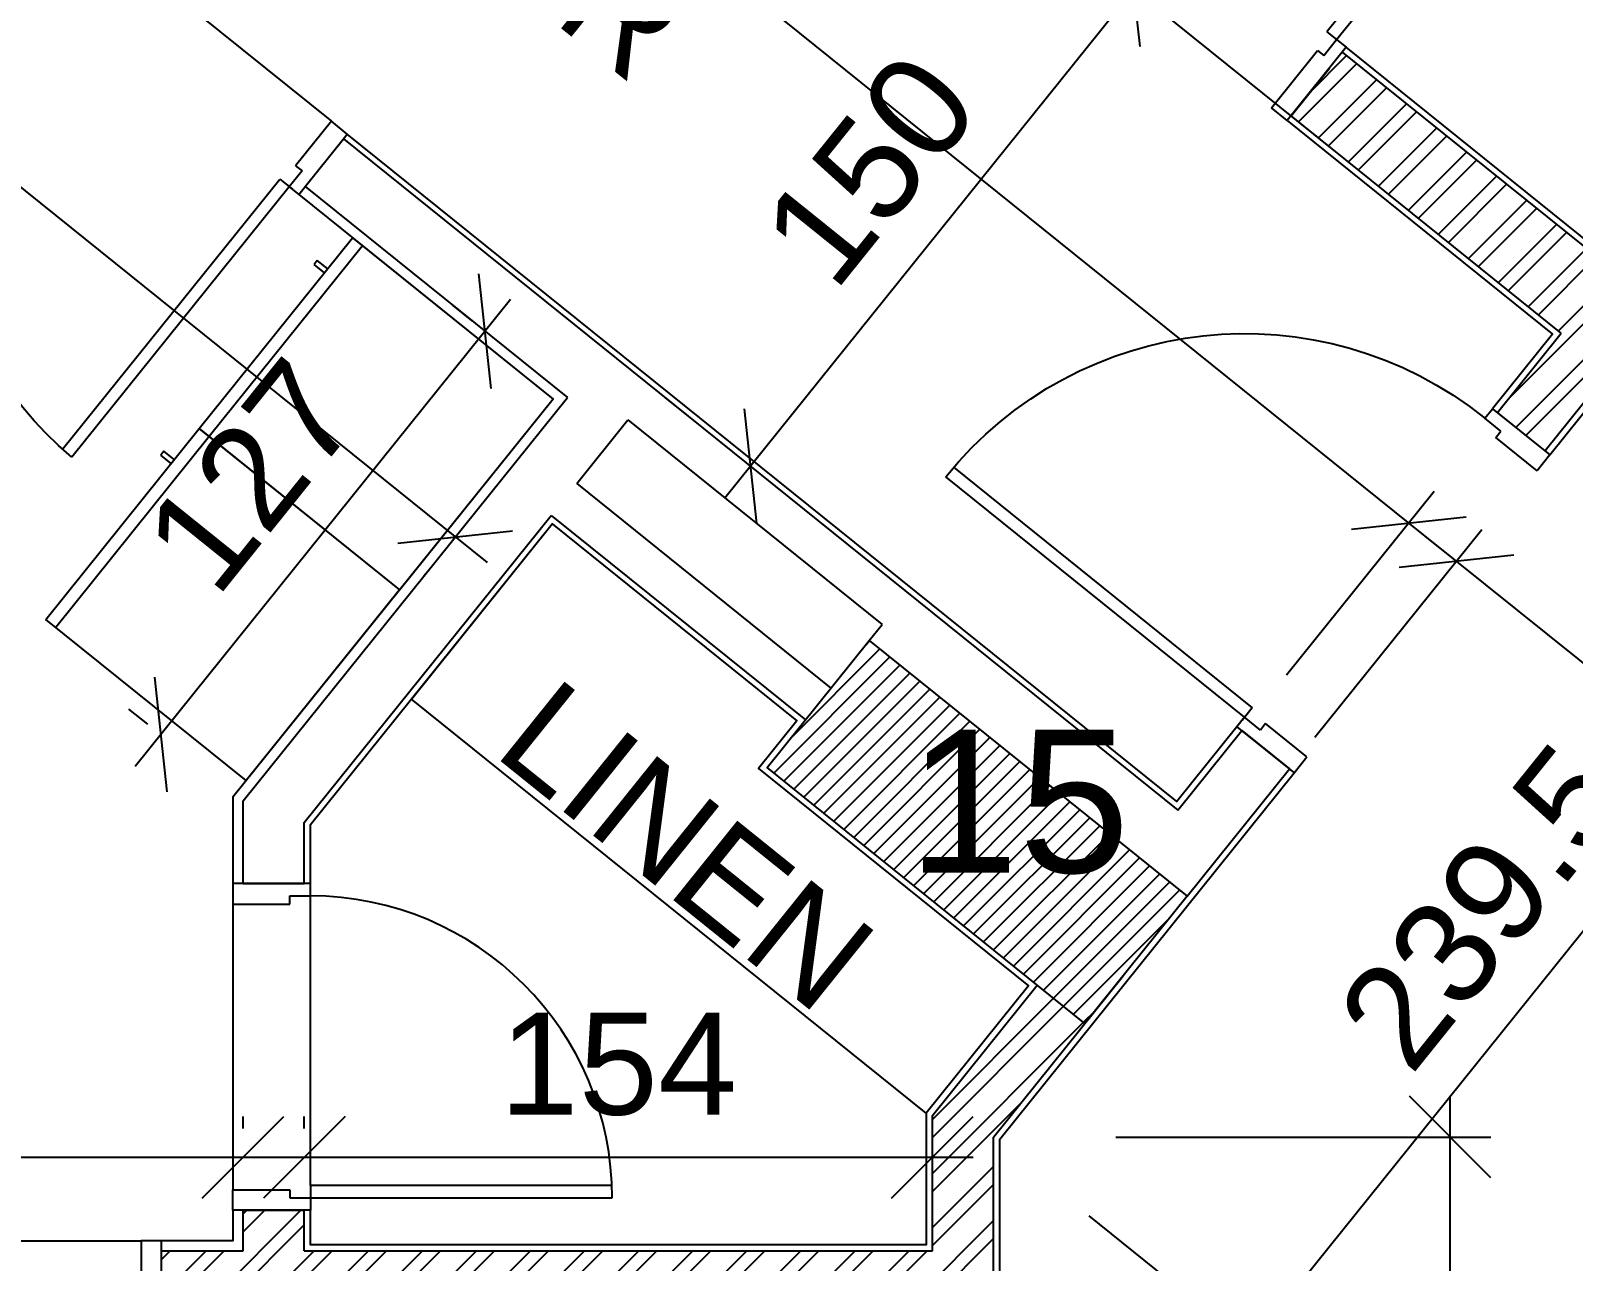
# Model space of a CAD drawing. Extents: x -1.8 to 45.6, y -22.6 to 61.5.
# Drawn here: x 29.598 to 33.379, y 33.715 to 36.73 of the extents above; entities that cross this region are included whole.
import ezdxf
from ezdxf.enums import TextEntityAlignment as Align

# ---------------------------------------------------------------- set-up
doc = ezdxf.new("R2010")
doc.units = 0
doc.header["$MEASUREMENT"] = 0
doc.header["$PDMODE"] = 35
doc.header["$PDSIZE"] = 0.3
doc.layers.get('0').update_dxf_attribs({"linetype": 'CONTINUOUS'})
doc.layers.get('DEFPOINTS').update_dxf_attribs({"linetype": 'CONTINUOUS'})
for name, color, linetype in [('60%', 7, 'CONTINUOUS'), ('A-AREAS-TXT', 6, 'CONTINUOUS'), ('a-dim', 3, 'CONTINUOUS'), ('A-DOORS', 1, 'CONTINUOUS'), ('A-HATCH-CONC', 8, 'CONTINUOUS'), ('A-HATCH-WALL', 8, 'CONTINUOUS'), ('a-kitchen', 95, 'CONTINUOUS'), ('A-NOMENCLATURE', 3, 'CONTINUOUS'), ('A-PLASTER', 8, 'CONTINUOUS'), ('A-PORTE', 1, 'CONTINUOUS'), ('A-TILES', 137, 'CONTINUOUS'), ('A-WALL', 4, 'CONTINUOUS'), ('S-2ND-3RD-4-5-6TH$0$A-STR 2-3-4-5-6', 2, 'CONTINUOUS')]:
    doc.layers.add(name, color=color, linetype=linetype)
doc.styles.add('A100-STEXT', font='arial.ttf', dxfattribs={"height": 0.25})
doc.dimstyles.new('A100-DIM', dxfattribs={"dimtxt": 0.25, "dimasz": 0.2, "dimexe": 0.1, "dimexo": 0.3, "dimgap": 0.1, "dimtad": 1, "dimlfac": 100, "dimrnd": 0.5, "dimdsep": 46, "dimtxsty": 'A100-STEXT', "dimblk1": 'OBLIQUE', "dimblk2": 'OBLIQUE', "dimsah": 1, "dimcen": -0.05, "dimdle": 0.1, "dimclrd": 15, "dimclre": 15, "dimclrt": 256, "dimadec": 0, "dimazin": 0, "dimtfac": 0.28, "dimtix": 1, "dimtmove": 2, "dimatfit": 3, "dimldrblk": 'OBLIQUE', "dimfxl": 1, "dimtolj": 1, "dimarcsym": 0})

# ---------------------------------------------------------------- blocks, each defined once
blk = doc.blocks.new('P80E19D')
at = {"layer": 'A-PORTE'}
for p, q in [((0, -0.19), (0, 0)), ((0, 0), (0.05, 0)), ((0.05, 0), (0.05, -0.14)), ((0.75, 0), (0.75, -0.14)), ((0.8, 0), (0.75, 0)), ((0.8, -0.19), (0.8, 0)), ((0.05, -0.14), (0.03, -0.14)), ((0.03, -0.14), (0.03, -0.19)), ((0.75, -0.14), (0.77, -0.14)), ((0.77, -0.14), (0.77, -0.19)), ((0.03, -0.19), (0, -0.19)), ((0.06, -0.19), (0.02, -0.19)), ((0.03, -0.19), (0.03, -0.93)), ((0.06, -0.93), (0.06, -0.19)), ((0.77, -0.19), (0.8, -0.19))]:
    blk.add_line(p, q, dxfattribs=at)
blk.add_arc((0.03, -0.19), 0.74, 270, 0, dxfattribs=at)
blk = doc.blocks.new('P100E18D')
at = {"layer": 'A-PORTE'}
for p, q in [((-0.18, -0.03), (-0.18, 0)), ((-0.18, 0), (0, 0)), ((0, 0), (0, -0.05)), ((-0.18, -0.03), (-1.12, -0.03)), ((-0.18, -0.06), (-0.18, -0.02)), ((-0.13, -0.03), (-0.18, -0.03)), ((-0.13, -0.05), (-0.13, -0.03)), ((-1.12, -0.06), (-0.18, -0.06)), ((0, -0.05), (-0.13, -0.05)), ((-0.18, -0.97), (-0.18, -1)), ((-0.13, -0.97), (-0.18, -0.97)), ((0, -0.95), (-0.13, -0.95)), ((-0.13, -0.95), (-0.13, -0.97)), ((0, -1), (0, -0.95)), ((-0.18, -1), (0, -1))]:
    blk.add_line(p, q, dxfattribs=at)
blk.add_arc((-0.18, -0.03), 0.94, 180, 270, dxfattribs=at)
blk = doc.blocks.new('P90E19D')
at = {"layer": 'A-PORTE'}
for p, q in [((0, 0), (0.05, 0)), ((0, -0.19), (0, 0)), ((0.05, 0), (0.05, -0.14)), ((0.9, 0), (0.85, 0)), ((0.85, 0), (0.85, -0.14)), ((0.9, -0.19), (0.9, 0)), ((0.03, -0.14), (0.03, -0.19)), ((0.05, -0.14), (0.03, -0.14)), ((0.85, -0.14), (0.87, -0.14)), ((0.87, -0.14), (0.87, -0.19)), ((0.03, -0.19), (0, -0.19)), ((0.06, -0.19), (0.02, -0.19)), ((0.03, -0.19), (0.03, -1.0399)), ((0.06, -1.0391), (0.06, -0.19)), ((0.87, -0.19), (0.9, -0.19))]:
    blk.add_line(p, q, dxfattribs=at)
blk.add_arc((0.02, -0.19), 0.85, 270.6741, 360, dxfattribs=at)
blk = doc.blocks.new('frigo')
at = {"layer": 'a-kitchen'}
for p, q in [((-0.6306, 0), (0, 0)), ((-0.6306, -0.6), (-0.6306, 0)), ((-0.6306, -0.6), (-0.6306, 0)), ((-0.5994, 0), (-0.5994, -0.6)), ((-0.5994, 0), (-0.5994, -0.6)), ((-0.6306, -0.0975), (-0.6632, -0.0975)), ((-0.6632, -0.0975), (-0.6632, -0.1102)), ((-0.6306, -0.0975), (-0.6632, -0.0975)), ((-0.6632, -0.0975), (-0.6632, -0.1102)), ((-0.6306, -0.1102), (-0.6632, -0.1102)), ((-0.6306, -0.1102), (-0.6632, -0.1102))]:
    blk.add_line(p, q, dxfattribs=at)
blk.add_lwpolyline([(-0.6306, -0.6), (-0.6306, 0), (0, 0), (0, -0.6)], close=True, dxfattribs=at)
blk = doc.blocks.new('P100E23D')
at = {"layer": 'A-PORTE'}
for p, q in [((0, 0), (0, -0.05)), ((0.23, 0), (0, 0)), ((0.23, -0.03), (0.23, 0)), ((0.18, -0.03), (0.23, -0.03)), ((0.18, -0.05), (0.18, -0.03)), ((0.23, -0.06), (0.23, -0.02)), ((0.23, -0.03), (1.17, -0.03)), ((0, -0.05), (0.18, -0.05)), ((1.17, -0.06), (0.23, -0.06)), ((0, -1), (0, -0.95)), ((0, -0.95), (0.18, -0.95)), ((0.18, -0.95), (0.18, -0.97)), ((0.18, -0.97), (0.23, -0.97)), ((0.23, -0.97), (0.23, -1)), ((0.23, -1), (0, -1))]:
    blk.add_line(p, q, dxfattribs=at)
blk.add_arc((0.23, -0.03), 0.94, 270, 0, dxfattribs=at)
blk = doc.blocks.new('_OBLIQUE')
at = {"color": 0, "linetype": 'ByBlock'}
blk.add_line((-0.5, -0.5), (0.5, 0.5), dxfattribs=at)
blk = doc.blocks.new('*D171')
at = {"layer": 'a-dim', "color": 15, "lineweight": -2}
for p, q in [((33.0779, 31.64), (33.0779, 34.1191)), ((32.2584, 34.0191), (33.1779, 34.0191)), ((32.2584, 31.74), (33.1779, 31.74))]:
    blk.add_line(p, q, dxfattribs=at)
at = {"layer": 'DEFPOINTS', "color": 0}
for p in [(31.9584, 34.0191), (33.0779, 34.0191), (31.9584, 31.74)]:
    blk.add_point(p, dxfattribs=at)
at = {"layer": 'a-dim', "color": 15, "lineweight": -2, "xscale": 0.2, "yscale": 0.2, "zscale": 0.2}
for p, rotation in [((33.0779, 34.0191), 90), ((33.0779, 31.74), 270)]:
    blk.add_blockref('_OBLIQUE', p, dxfattribs=dict(at, rotation=rotation))
at = {"layer": 'a-dim', "insert": (32.8503, 32.8795), "char_height": 0.25, "attachment_point": 5, "rotation": 90, "style": 'A100-STEXT'}
blk.add_mtext('\\A1;228', dxfattribs=at)
blk = doc.blocks.new('*D172')
at = {"layer": 'a-dim', "color": 15, "lineweight": -2}
for p, q in [((33.7013, 35.6837), (34.1645, 35.3112)), ((32.5239, 33.4307), (34.1493, 35.4518)), ((32.1921, 33.8258), (32.6645, 33.4459))]:
    blk.add_line(p, q, dxfattribs=at)
at = {"layer": 'DEFPOINTS', "color": 0}
for p in [(33.4675, 35.8717), (34.0866, 35.3738), (31.9584, 34.0138)]:
    blk.add_point(p, dxfattribs=at)
at = {"layer": 'a-dim', "color": 15, "lineweight": -2, "xscale": 0.2, "yscale": 0.2, "zscale": 0.2}
for p, rotation in [((34.0866, 35.3738), 51.19370936876746), ((32.5866, 33.5086), 231.1937093687675)]:
    blk.add_blockref('_OBLIQUE', p, dxfattribs=dict(at, rotation=rotation))
at = {"layer": 'a-dim', "insert": (33.1591, 34.5839), "char_height": 0.25, "attachment_point": 5, "rotation": 51.1937, "style": 'A100-STEXT'}
blk.add_mtext('\\A1;239.5', dxfattribs=at)
blk = doc.blocks.new('*D173')
at = {"layer": 'a-dim', "color": 15, "lineweight": -2}
for p, q in [((28.0021, 34.0454), (28.0021, 34.0694)), ((30.1184, 34.04), (30.1184, 34.0694)), ((27.9021, 33.9694), (30.2184, 33.9694))]:
    blk.add_line(p, q, dxfattribs=at)
at = {"layer": 'DEFPOINTS', "color": 0}
for p in [(30.1184, 33.9694), (28.0021, 33.7454), (30.1184, 33.74)]:
    blk.add_point(p, dxfattribs=at)
at = {"layer": 'a-dim', "color": 15, "lineweight": -2, "xscale": 0.2, "yscale": 0.2, "zscale": 0.2, "rotation": 180}
blk.add_blockref('_OBLIQUE', (28.0021, 33.9694), dxfattribs=at)
at = {"layer": 'a-dim', "color": 15, "lineweight": -2, "xscale": 0.2, "yscale": 0.2, "zscale": 0.2}
blk.add_blockref('_OBLIQUE', (30.1184, 33.9694), dxfattribs=at)
at = {"layer": 'a-dim', "insert": (29.0602, 34.1971), "char_height": 0.25, "attachment_point": 5, "style": 'A100-STEXT'}
blk.add_mtext('\\A1;211.5', dxfattribs=at)
blk = doc.blocks.new('*D174')
at = {"layer": 'a-dim', "color": 15, "lineweight": -2}
for p, q in [((30.2684, 34.04), (30.2684, 34.0694)), ((31.8084, 34.04), (31.8084, 34.0694)), ((30.1684, 33.9694), (31.9084, 33.9694))]:
    blk.add_line(p, q, dxfattribs=at)
at = {"layer": 'DEFPOINTS', "color": 0}
for p in [(31.8084, 33.9694), (30.2684, 33.74), (31.8084, 33.74)]:
    blk.add_point(p, dxfattribs=at)
at = {"layer": 'a-dim', "color": 15, "lineweight": -2, "xscale": 0.2, "yscale": 0.2, "zscale": 0.2, "rotation": 180}
blk.add_blockref('_OBLIQUE', (30.2684, 33.9694), dxfattribs=at)
at = {"layer": 'a-dim', "color": 15, "lineweight": -2, "xscale": 0.2, "yscale": 0.2, "zscale": 0.2}
blk.add_blockref('_OBLIQUE', (31.8084, 33.9694), dxfattribs=at)
at = {"layer": 'a-dim', "insert": (31.0384, 34.1971), "char_height": 0.25, "attachment_point": 5, "style": 'A100-STEXT'}
blk.add_mtext('\\A1;154', dxfattribs=at)
blk = doc.blocks.new('*D183')
at = {"layer": 'a-dim', "color": 15, "lineweight": -2}
for p, q in [((27.845, 39.0368), (28.2073, 39.4873)), ((28.0667, 39.4721), (29.8234, 38.0593)), ((33.054, 35.4613), (30.4101, 37.5875)), ((32.6764, 35.1514), (33.0387, 35.6019))]:
    blk.add_line(p, q, dxfattribs=at)
at = {"layer": 'DEFPOINTS', "color": 0}
for p in [(27.657, 38.803), (32.9761, 35.5239), (32.4884, 34.9176)]:
    blk.add_point(p, dxfattribs=at)
at = {"layer": 'a-dim', "color": 15, "lineweight": -2, "xscale": 0.2, "yscale": 0.2, "zscale": 0.2}
for p, rotation in [((28.1446, 39.4094), 141.1937093687687), ((32.9761, 35.5239), 321.1937093687687)]:
    blk.add_blockref('_OBLIQUE', p, dxfattribs=dict(at, rotation=rotation))
at = {"layer": 'a-dim', "insert": (30.1935, 37.9188), "char_height": 0.25, "attachment_point": 5, "rotation": 321.1937, "style": 'A100-STEXT'}
blk.add_mtext('\\A1;620', dxfattribs=at)
blk = doc.blocks.new('*D184')
at = {"layer": 'a-dim', "color": 15, "lineweight": -2}
for p, q in [((32.7463, 34.9989), (33.1556, 35.5079)), ((33.015, 35.4926), (36.5222, 32.6721)), ((36.6304, 32.9661), (36.3816, 32.6568))]:
    blk.add_line(p, q, dxfattribs=at)
at = {"layer": 'DEFPOINTS', "color": 0}
for p in [(32.5583, 34.7651), (36.8184, 33.1999), (36.4443, 32.7348)]:
    blk.add_point(p, dxfattribs=at)
at = {"layer": 'a-dim', "color": 15, "lineweight": -2, "xscale": 0.2, "yscale": 0.2, "zscale": 0.2}
for p, rotation in [((33.093, 35.4299), 141.1937093687687), ((36.4443, 32.7348), 321.1937093687687)]:
    blk.add_blockref('_OBLIQUE', p, dxfattribs=dict(at, rotation=rotation))
at = {"layer": 'a-dim', "insert": (34.9113, 34.2598), "char_height": 0.25, "attachment_point": 5, "rotation": 321.1937, "style": 'A100-STEXT'}
blk.add_mtext('\\A1;430', dxfattribs=at)
blk = doc.blocks.new('*D185')
at = {"layer": 'a-dim', "color": 15, "lineweight": -2}
for p, q in [((31.2995, 35.585), (32.3648, 36.9098)), ((32.7852, 36.4434), (32.2242, 36.8945)), ((31.1535, 35.8307), (31.2842, 35.7256))]:
    blk.add_line(p, q, dxfattribs=at)
at = {"layer": 'DEFPOINTS', "color": 0}
for p in [(32.3022, 36.8318), (33.0189, 36.2554), (31.3873, 35.6427)]:
    blk.add_point(p, dxfattribs=at)
at = {"layer": 'a-dim', "color": 15, "lineweight": -2, "xscale": 0.2, "yscale": 0.2, "zscale": 0.2}
for p, rotation in [((32.3022, 36.8318), 51.19370937575094), ((31.3621, 35.6629), 231.1937093757509)]:
    blk.add_blockref('_OBLIQUE', p, dxfattribs=dict(at, rotation=rotation))
at = {"layer": 'a-dim', "insert": (31.6548, 36.3901), "char_height": 0.25, "attachment_point": 5, "rotation": 51.1937, "style": 'A100-STEXT'}
blk.add_mtext('\\A1;150', dxfattribs=at)
blk = doc.blocks.new('*D237')
at = {"layer": 'a-dim', "color": 15, "lineweight": -2}
for p, q in [((30.2734, 42.0565), (30.2176, 41.9871)), ((30.077, 41.9718), (38.61, 35.1095)), ((39.2146, 36.0209), (38.4694, 35.0943))]:
    blk.add_line(p, q, dxfattribs=at)
at = {"layer": 'DEFPOINTS', "color": 0}
for p in [(30.0854, 41.8227), (39.4026, 36.2547), (38.532, 35.1722)]:
    blk.add_point(p, dxfattribs=at)
at = {"layer": 'a-dim', "color": 15, "lineweight": -2, "xscale": 0.2, "yscale": 0.2, "zscale": 0.2}
for p, rotation in [((30.1549, 41.9091), 141.1937093730624), ((38.532, 35.1722), 321.1937093730624)]:
    blk.add_blockref('_OBLIQUE', p, dxfattribs=dict(at, rotation=rotation))
at = {"layer": 'a-dim', "insert": (34.4861, 38.7181), "char_height": 0.25, "attachment_point": 5, "rotation": 321.1937, "style": 'A100-STEXT'}
blk.add_mtext('\\A1;1075', dxfattribs=at)
blk = doc.blocks.new('*D238')
at = {"layer": 'a-dim', "color": 15, "lineweight": -2}
for p, q in [((27.1319, 38.3097), (30.7165, 35.4269)), ((27.1769, 38.2061), (27.1471, 38.1691)), ((30.5618, 35.3941), (30.5759, 35.4117))]:
    blk.add_line(p, q, dxfattribs=at)
at = {"layer": 'DEFPOINTS', "color": 0}
for p in [(27.3649, 38.4399), (30.7498, 35.6279), (30.6386, 35.4896)]:
    blk.add_point(p, dxfattribs=at)
at = {"layer": 'a-dim', "color": 15, "lineweight": -2, "xscale": 0.2, "yscale": 0.2, "zscale": 0.2}
for p, rotation in [((27.2098, 38.247), 141.1937088283719), ((30.6386, 35.4896), 321.1937088283719)]:
    blk.add_blockref('_OBLIQUE', p, dxfattribs=dict(at, rotation=rotation))
at = {"layer": 'a-dim', "insert": (29.0669, 37.0457), "char_height": 0.25, "attachment_point": 5, "rotation": 321.1937, "style": 'A100-STEXT'}
blk.add_mtext('\\A1;440', dxfattribs=at)
blk = doc.blocks.new('*D240')
at = {"layer": 'a-dim', "color": 15, "lineweight": -2}
for p, q in [((30.7741, 36.0717), (29.8537, 34.9272)), ((30.6796, 36.0193), (30.6335, 36.0564)), ((29.8846, 35.0307), (29.8384, 35.0678))]:
    blk.add_line(p, q, dxfattribs=at)
at = {"layer": 'DEFPOINTS', "color": 0}
for p in [(30.9134, 35.8313), (29.9164, 35.0052), (30.1184, 34.8427)]:
    blk.add_point(p, dxfattribs=at)
at = {"layer": 'a-dim', "color": 15, "lineweight": -2, "xscale": 0.2, "yscale": 0.2, "zscale": 0.2}
for p, rotation in [((30.7114, 35.9938), 51.19370937574843), ((29.9164, 35.0052), 231.1937093757484)]:
    blk.add_blockref('_OBLIQUE', p, dxfattribs=dict(at, rotation=rotation))
at = {"layer": 'a-dim', "insert": (30.1381, 35.6408), "char_height": 0.25, "attachment_point": 5, "rotation": 51.1937, "style": 'A100-STEXT'}
blk.add_mtext('\\A1;127', dxfattribs=at)
blk = doc.blocks.new('*D302')
at = {"layer": '60%', "color": 15, "lineweight": -2}
for p, q in [((14.1028, 57.7557), (17.1503, 61.5451)), ((17.0097, 61.5299), (45.0024, 39.0181)), ((41.9397, 35.3693), (44.9872, 39.1587))]:
    blk.add_line(p, q, dxfattribs=at)
at = {"layer": 'DEFPOINTS', "color": 0}
for p in [(13.9148, 57.5219), (44.9245, 39.0808), (41.7517, 35.1355)]:
    blk.add_point(p, dxfattribs=at)
at = {"layer": '60%', "color": 15, "lineweight": -2, "xscale": 0.2, "yscale": 0.2, "zscale": 0.2}
for p, rotation in [((17.0876, 61.4672), 141.1937093848894), ((44.9245, 39.0808), 321.1937093848894)]:
    blk.add_blockref('_OBLIQUE', p, dxfattribs=dict(at, rotation=rotation))
at = {"layer": '60%', "insert": (31.1488, 50.4514), "char_height": 0.25, "attachment_point": 5, "rotation": 321.1937, "style": 'A100-STEXT'}
blk.add_mtext('\\A1;3572', dxfattribs=at)

msp = doc.modelspace()

# ---------------------------------------------------------------- hatches: boundary and pattern name
at = {"layer": 'A-HATCH-CONC'}
h = msp.add_hatch(dxfattribs=at)
h.set_pattern_fill('ANSI31', color=256, scale=0.25, style=0)
h.paths.add_polyline_path([(31.65372, 35.23596), (31.40305, 34.92425), (32.18231, 34.29756), (32.43299, 34.60927)])
at = {"layer": 'A-HATCH-WALL'}
h = msp.add_hatch(dxfattribs=at)
h.set_pattern_fill('ANSI32', color=256, scale=0.25, style=0)
h.paths.add_polyline_path([(32.8131, 36.67761), (32.68776, 36.52175), (33.35014, 35.98907), (33.19346, 35.79425), (33.31036, 35.70025), (33.46703, 35.89506), (35.21302, 34.49094), (35.21442, 34.49203), (35.91511, 33.92853), (35.91402, 33.92719), (36.81837, 33.19991), (36.81837, 32.88), (37.11837, 32.88), (37.11837, 32.93567), (37.25493, 33.10548)])
h.paths.add_polyline_path([(36.91837, 33.11949), (37.05167, 33.01229), (37.0257, 32.98), (36.91837, 32.98)], flags=16)
h = msp.add_hatch(dxfattribs=at)
h.set_pattern_fill('ANSI32', color=256, scale=0.25, style=0)
h.paths.add_polyline_path([(32.75837, 31.54), (32.45837, 31.54), (32.45837, 30.19), (32.75837, 30.19)], flags=16)
h.paths.add_polyline_path([(32.75837, 30.09), (32.75837, 29.39), (32.18837, 29.39), (32.18837, 29.24), (32.75837, 29.24), (32.75837, 29.14), (32.90837, 29.14), (32.90837, 31.74), (31.95837, 31.74), (31.95837, 34.01909), (32.18231, 34.29756), (32.06542, 34.39157), (31.80837, 34.07193), (31.80837, 33.74), (30.26837, 33.74), (30.26837, 33.84), (30.11837, 33.84), (30.11837, 33.74), (29.91837, 33.74), (29.91837, 33.59), (30.11837, 33.59), (30.11837, 33.49), (30.26837, 33.49), (30.26837, 33.59), (31.80837, 33.59), (31.80837, 32.45), (31.80837, 32.3525), (31.80837, 31.74), (30.26837, 31.74), (30.26837, 32.69), (30.11837, 32.69), (30.11837, 31.74), (30.21837, 31.74), (30.21837, 31.34), (30.31837, 31.34), (30.31837, 29.24), (31.38337, 29.24), (31.38337, 29.39), (30.46837, 29.39), (30.46837, 31.54), (32.30837, 31.54), (32.30837, 30.09)])

# ---------------------------------------------------------------- linework, layer by layer
at = {"layer": 'a-kitchen'}
msp.add_lwpolyline([(31.79337, 34.07721), (30.53095, 35.09245), (30.87592, 35.5214), (31.47596, 35.03885), (31.38196, 34.92196), (32.04433, 34.38928)], close=True, dxfattribs=at)
at = {"layer": 'A-PLASTER'}
for points in [[(37.05333, 33.35743), (37.01886, 33.31457), (32.8225, 36.6893)], [(32.67836, 36.51006), (33.32905, 35.98678), (33.18178, 35.80365)], [(32.55509, 35.02438), (32.40781, 34.84125), (30.37392, 36.47691)], [(30.25485, 36.32885), (30.87827, 35.8275), (30.09337, 34.8515), (30.09337, 34.64)], [(33.32204, 35.69085), (33.46932, 35.87398), (36.80337, 33.19273), (36.80337, 32.81), (36.81837, 32.81)], [(30.28337, 34.64), (30.28337, 34.78458), (30.87592, 35.5214), (31.47596, 35.03885), (31.38196, 34.92196), (32.04433, 34.38928), (31.79337, 34.07721), (31.79337, 33.755), (30.28337, 33.755), (30.28337, 33.84)], [(32.92337, 29.14), (32.92337, 31.755), (31.97337, 31.755), (31.97337, 34.01381), (32.69535, 34.91158)], [(30.09337, 33.84), (30.09337, 33.765), (29.91837, 33.765)]]:
    msp.add_lwpolyline(points, dxfattribs=at)
at = {"layer": 'A-TILES'}
for p, q in [((29.71154, 37.0096), (30.33496, 36.50825)), ((30.28337, 33.9), (30.28337, 34.61)), ((30.09337, 34.59), (30.09337, 33.89)), ((29.16837, 33.765), (29.86837, 33.765))]:
    msp.add_line(p, q, dxfattribs=at)
at = {"layer": 'A-WALL'}
for p, q in [((32.8131, 36.67761), (37.25493, 33.10548)), ((32.68776, 36.52175), (32.78176, 36.63864)), ((33.35014, 35.98907), (32.68776, 36.52175)), ((30.27052, 36.34833), (30.36452, 36.46522)), ((30.36452, 36.46522), (32.4101, 34.82016)), ((30.27052, 36.34833), (30.91342, 35.83131)), ((33.19346, 35.79425), (33.35014, 35.98907)), ((33.46703, 35.89506), (33.31036, 35.70025)), ((30.11837, 34.8427), (30.91342, 35.83131)), ((30.9363, 35.62042), (31.06164, 35.77627)), ((31.06164, 35.77627), (31.68506, 35.27492)), ((33.31036, 35.70025), (33.19346, 35.79425)), ((30.9363, 35.62042), (31.55972, 35.11907)), ((30.26837, 34.78987), (30.87363, 35.54249)), ((30.87363, 35.54249), (31.49705, 35.04114)), ((31.65372, 35.23596), (31.68506, 35.27492)), ((32.4101, 34.82016), (32.56678, 35.01498)), ((32.56678, 35.01498), (32.68367, 34.92098)), ((32.43299, 34.60927), (32.68367, 34.92098)), ((30.11837, 34.64), (30.11837, 34.8427)), ((30.26837, 34.64), (30.26837, 34.78987)), ((30.11837, 34.64), (30.26837, 34.64)), ((31.95837, 34.01909), (32.27632, 34.41445)), ((31.80837, 34.07193), (32.06542, 34.39157)), ((31.80837, 33.74), (31.80837, 34.07193)), ((31.95837, 31.74), (31.95837, 34.01909)), ((30.11837, 33.74), (30.11837, 33.84)), ((30.11837, 33.84), (30.26837, 33.84)), ((30.26837, 33.74), (30.26837, 33.84)), ((29.91837, 33.59), (29.91837, 33.74)), ((29.91837, 33.74), (30.11837, 33.74)), ((30.26837, 33.74), (31.80837, 33.74))]:
    msp.add_line(p, q, dxfattribs=at)
at = {"layer": 'S-2ND-3RD-4-5-6TH$0$A-STR 2-3-4-5-6'}
msp.add_lwpolyline([(32.18231, 34.29756), (31.40305, 34.92425), (31.65372, 35.23596), (32.43299, 34.60927)], close=True, dxfattribs=at)

# ---------------------------------------------------------------- block references
at = {"layer": 'A-DOORS', "xscale": -1}
for name, p, rotation in [('P100E23D', (32.67836, 36.51006), 231.19370937097), ('P100E18D', (32.69535, 34.91158), 141.1937093669389)]:
    msp.add_blockref(name, p, dxfattribs=dict(at, rotation=rotation))
at = {"layer": 'A-DOORS', "rotation": 90}
msp.add_blockref('P80E19D', (30.09337, 33.84), dxfattribs=at)
at = {"layer": 'A-DOORS'}
msp.add_blockref('P80E19D', (29.11837, 33.765), dxfattribs=at)
at = {"layer": 'a-kitchen', "rotation": 321.1937093775522}
for p in [(30.87827, 35.8275), (30.50225, 35.35994)]:
    msp.add_blockref('frigo', p, dxfattribs=at)
at = {"layer": 'A-TILES', "xscale": -1, "rotation": 321.1937093387876}
msp.add_blockref('P90E19D', (30.37392, 36.47691), dxfattribs=at)

# ---------------------------------------------------------------- texts
at = {"layer": 'A-AREAS-TXT', "style": 'A100-STEXT'}
msp.add_text('15', height=0.35, dxfattribs=at).set_placement((32.02005, 34.66704), align=Align.CENTER)
at = {"layer": 'A-NOMENCLATURE', "style": 'A100-STEXT'}
for s, p in [('CORRIDOR', (30.40994, 37.28894)), ('LINEN', (31.20654, 34.73316))]:
    msp.add_text(s, height=0.25, rotation=321.19, dxfattribs=at).set_placement(p, align=Align.MIDDLE)

# ---------------------------------------------------------------- dimensions: what is measured, and where the dimension line sits
at = {"layer": '60%'}
dim = msp.add_aligned_dim(p1=(13.91484, 57.521928), p2=(41.751696, 35.135489), distance=5.062794, dimstyle='A100-DIM', dxfattribs=at)
dim.commit()
dim.dimension.update_dxf_attribs({"geometry": '*D302', "text_midpoint": (31.148783, 50.45145)})
at = {"layer": 'a-dim'}
for base, p1, p2, angle, picture, middle in [((38.53203, 35.17221), (30.08539, 41.82271), (39.40257, 36.25471), 141.19371, '*D237', (34.48612, 38.71806)), ((30.6386, 35.48959), (27.36489, 38.43985), (30.74981, 35.62787), 141.19371, '*D238', (29.06687, 37.0457)), ((32.30217, 36.83185), (31.38731, 35.64269), (33.01895, 36.25541), 231.19371, '*D185', (31.65475, 36.39006)), ((34.0866, 35.37385), (31.95837, 34.01381), (33.4675, 35.87172), 231.19371, '*D172', (33.15912, 34.58394)), ((36.4443, 32.73477), (32.55833, 34.76512), (36.81837, 33.19991), 141.19371, '*D184', (34.91135, 34.25981)), ((33.07792, 34.01909), (31.95837, 31.74), (31.95837, 34.01909), 90, '*D171', (32.85028, 32.87955))]:
    dim = msp.add_linear_dim(base=base, p1=p1, p2=p2, angle=angle, dimstyle='A100-DIM', dxfattribs=at)
    dim.commit()
    dim.dimension.update_dxf_attribs({"geometry": picture, "text_midpoint": middle})
dim = msp.add_linear_dim(base=(32.97607, 35.52393), p1=(27.65697, 38.80305), p2=(32.48844, 34.91757), angle=141.19371, dimstyle='A100-DIM', dxfattribs=at)
dim.commit()
dim.dimension.update_dxf_attribs({"geometry": '*D183', "text_midpoint": (30.19351, 37.91881), "dimtype": 160})
dim = msp.add_aligned_dim(p1=(30.91342, 35.83131), p2=(30.11837, 34.8427), distance=-0.25923, dimstyle='A100-DIM', dxfattribs=at)
dim.commit()
dim.dimension.update_dxf_attribs({"geometry": '*D240', "text_midpoint": (30.13815, 35.64079)})
for base, p1, p2, picture, middle in [((30.11837, 33.96944), (28.00211, 33.74536), (30.11837, 33.74), '*D173', (29.06024, 34.19709)), ((31.80837, 33.96944), (30.26837, 33.74), (31.80837, 33.74), '*D174', (31.03837, 34.19709))]:
    dim = msp.add_linear_dim(base=base, p1=p1, p2=p2, dimstyle='A100-DIM', dxfattribs=at)
    dim.commit()
    dim.dimension.update_dxf_attribs({"geometry": picture, "text_midpoint": middle})

doc.saveas('drawing.dxf')
